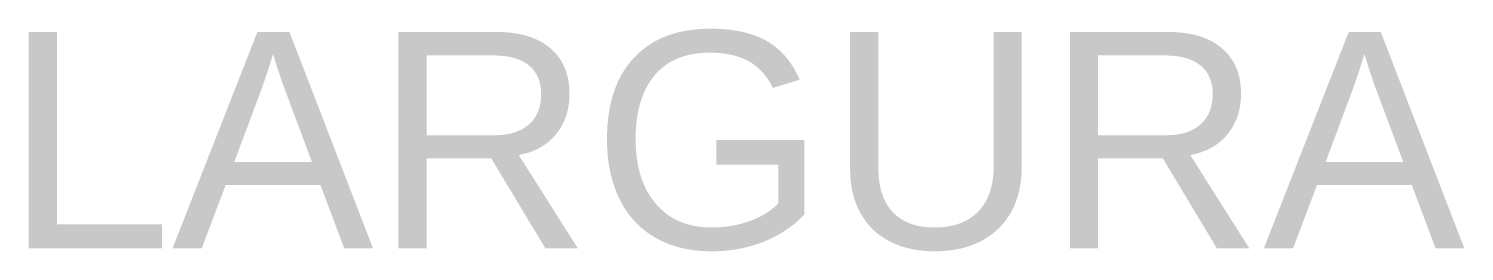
# Model space of a CAD drawing. Header units: millimetres. Extents: x 453.466 to 454.262, y 98.9 to 99.023.
import ezdxf
from ezdxf.enums import TextEntityAlignment as Align

# ---------------------------------------------------------------- set-up
doc = ezdxf.new("R2010")
doc.units = ezdxf.units.MM
doc.layers.add('021', color=1, linetype='Continuous')
doc.styles.get("Standard").update_dxf_attribs({"font": 'arial.ttf'})

msp = doc.modelspace()

# ---------------------------------------------------------------- texts
at = {"layer": '021', "color": 250}
msp.add_attdef('LARGURA', text='2.00 x 1.20', height=0.12, dxfattribs=at).set_placement((453.85705, 98.90154), align=Align.CENTER)

doc.saveas('drawing.dxf')
